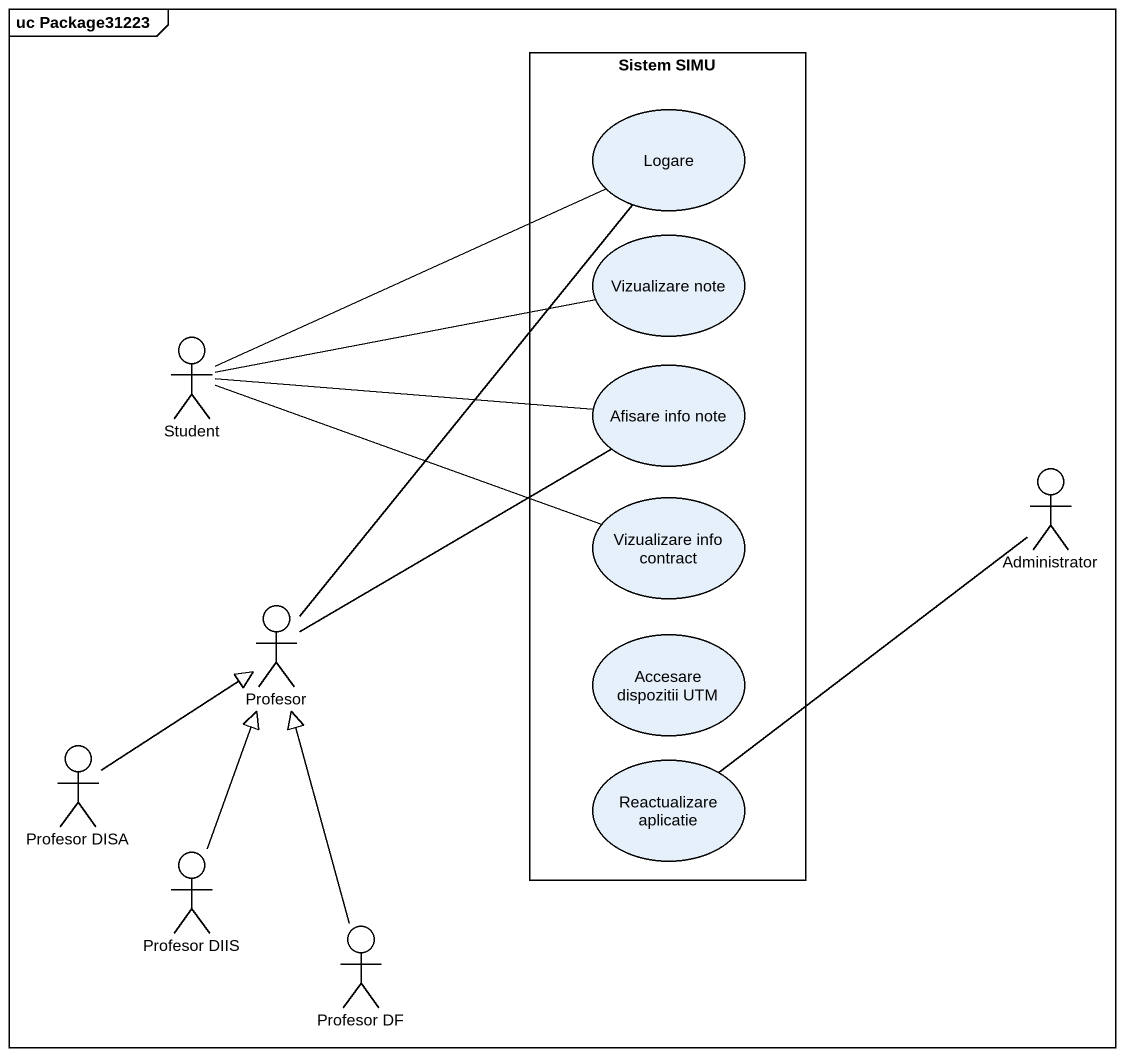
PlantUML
@startuml
mainframe uc Package31223
rectangle "Sistem SIMU" as Sistem_SIMU {
  usecase Logare
  usecase "Vizualizare note" as Vizualizare_note
  usecase "Afisare info note" as Afisare_info_note
  usecase "Vizualizare info contract" as Vizualizare_info_contract
  usecase "Accesare dispozitii UTM" as Accesare_dispozitii_UTM
  usecase "Reactualizare aplicatie" as Reactualizare_aplicatie
}
actor Student
actor Administrator
actor Profesor
actor "Profesor DISA" as Profesor_DISA
actor "Profesor DIIS" as Profesor_DIIS
actor "Profesor DF" as Profesor_DF
Student -right- Logare
Student -right- Vizualizare_note
Student -right- Afisare_info_note
Student -right- Vizualizare_info_contract
Administrator -- Reactualizare_aplicatie
Profesor -up- Logare
Profesor -up- Afisare_info_note
Profesor_DISA -up-|> Profesor
Profesor_DIIS -up-|> Profesor
Profesor_DF -up-|> Profesor
@enduml
